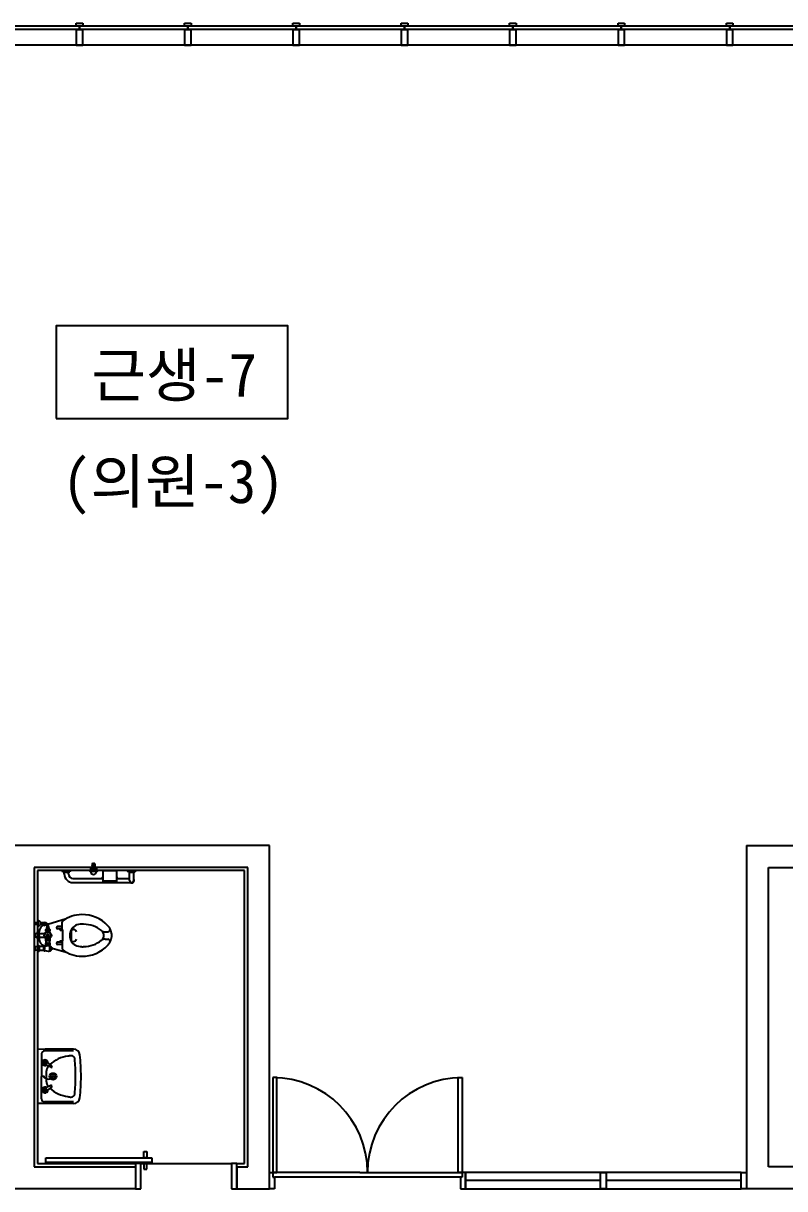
# Model space of a CAD drawing. Header units: millimetres. Extents: x 16332047 to 33387680, y -14835522 to -7015081.
# Drawn here: x 16889535 to 16923087, y -7116406 to -7065045 of the extents above; entities that cross this region are included whole.
import ezdxf
from ezdxf.enums import TextEntityAlignment as Align

# ---------------------------------------------------------------- set-up
doc = ezdxf.new("R2010")
doc.units = ezdxf.units.MM
doc.header["$LTSCALE"] = 300
doc.header["$MEASUREMENT"] = 0
doc.layers.add('arch', color=255, linetype='CONTINUOUS', lineweight=25)
doc.styles.add('돋움체', font='')
doc.styles.get('돋움체').set_extended_font_data('DotumChe')

msp = doc.modelspace()

# ---------------------------------------------------------------- linework, layer by layer
at = {"layer": 'arch', "color": 7}
for p, q in [((16891863, -7065165), (16891863, -7065045)), ((16891863, -7065045), (16892151, -7065045)), ((16892151, -7065045), (16892151, -7065165)), ((16896639, -7065165), (16896639, -7065045)), ((16896639, -7065045), (16896927, -7065045)), ((16896927, -7065045), (16896927, -7065165)), ((16901415, -7065165), (16901415, -7065045)), ((16901415, -7065045), (16901703, -7065045)), ((16901703, -7065045), (16901703, -7065165)), ((16906191, -7065165), (16906191, -7065045)), ((16906191, -7065045), (16906479, -7065045)), ((16906479, -7065045), (16906479, -7065165)), ((16910967, -7065165), (16910967, -7065045)), ((16910967, -7065045), (16911255, -7065045)), ((16911255, -7065045), (16911255, -7065165)), ((16915743, -7065165), (16915743, -7065045)), ((16915743, -7065045), (16916031, -7065045)), ((16916031, -7065045), (16916031, -7065165)), ((16920519, -7065165), (16920519, -7065045)), ((16920519, -7065045), (16920807, -7065045)), ((16920807, -7065045), (16920807, -7065165)), ((16892007, -7065165), (16887231, -7065165)), ((16887231, -7065300), (16892007, -7065300)), ((16892151, -7065165), (16891863, -7065165)), ((16892151, -7065329), (16891863, -7065329)), ((16891863, -7065329), (16891863, -7066005)), ((16896783, -7065165), (16892007, -7065165)), ((16892007, -7065165), (16892007, -7065300)), ((16892007, -7065300), (16892007, -7065165)), ((16892007, -7065300), (16896783, -7065300)), ((16892151, -7066005), (16892151, -7065329)), ((16896927, -7065165), (16896639, -7065165)), ((16896927, -7065329), (16896639, -7065329)), ((16896639, -7065329), (16896639, -7066005)), ((16901559, -7065165), (16896783, -7065165)), ((16896783, -7065165), (16896783, -7065300)), ((16896783, -7065300), (16896783, -7065165)), ((16896783, -7065300), (16901559, -7065300)), ((16896927, -7066005), (16896927, -7065329)), ((16901703, -7065165), (16901415, -7065165)), ((16901703, -7065329), (16901415, -7065329)), ((16901415, -7065329), (16901415, -7066005)), ((16906335, -7065165), (16901559, -7065165)), ((16901559, -7065165), (16901559, -7065300)), ((16901559, -7065300), (16901559, -7065165)), ((16901559, -7065300), (16906335, -7065300)), ((16901703, -7066005), (16901703, -7065329)), ((16906479, -7065165), (16906191, -7065165)), ((16906479, -7065329), (16906191, -7065329)), ((16906191, -7065329), (16906191, -7066005)), ((16911111, -7065165), (16906335, -7065165)), ((16906335, -7065165), (16906335, -7065300)), ((16906335, -7065300), (16906335, -7065165)), ((16906335, -7065300), (16911111, -7065300)), ((16906479, -7066005), (16906479, -7065329)), ((16911255, -7065165), (16910967, -7065165)), ((16911255, -7065329), (16910967, -7065329)), ((16910967, -7065329), (16910967, -7066005)), ((16911111, -7065300), (16911111, -7065165)), ((16915887, -7065165), (16911111, -7065165)), ((16911111, -7065165), (16911111, -7065300)), ((16911111, -7065300), (16915887, -7065300)), ((16911255, -7066005), (16911255, -7065329)), ((16916031, -7065165), (16915743, -7065165)), ((16916031, -7065329), (16915743, -7065329)), ((16915743, -7065329), (16915743, -7066005)), ((16915887, -7065300), (16915887, -7065165)), ((16920663, -7065165), (16915887, -7065165)), ((16915887, -7065165), (16915887, -7065300)), ((16915887, -7065300), (16920663, -7065300)), ((16916031, -7066005), (16916031, -7065329)), ((16920807, -7065165), (16920519, -7065165)), ((16920807, -7065329), (16920519, -7065329)), ((16920519, -7065329), (16920519, -7066005)), ((16926567, -7065165), (16920663, -7065165)), ((16920663, -7065165), (16920663, -7065300)), ((16920663, -7065300), (16920663, -7065165)), ((16920663, -7065300), (16926567, -7065300)), ((16920807, -7066005), (16920807, -7065329)), ((16925727, -7066005), (16887087, -7066005)), ((16891863, -7066005), (16892151, -7066005)), ((16896639, -7066005), (16896927, -7066005)), ((16901415, -7066005), (16901703, -7066005)), ((16906191, -7066005), (16906479, -7066005)), ((16910967, -7066005), (16911255, -7066005)), ((16915743, -7066005), (16916031, -7066005)), ((16920519, -7066005), (16920807, -7066005)), ((16900383, -7101285), (16880655, -7101285)), ((16900383, -7116405), (16900383, -7101285)), ((16921407, -7101285), (16921407, -7116405)), ((16921407, -7101285), (16933887, -7101285)), ((16892593, -7102077), (16892631, -7102077)), ((16892669, -7102077), (16892631, -7102077)), ((16899423, -7102245), (16890015, -7102245)), ((16890015, -7102245), (16890015, -7115445)), ((16899279, -7102389), (16890159, -7102389)), ((16890159, -7102389), (16890159, -7115301)), ((16891229, -7102389), (16891633, -7102389)), ((16891229, -7102396), (16891229, -7102389)), ((16891239, -7102406), (16891431, -7102406)), ((16891284, -7102415), (16891284, -7102406)), ((16891284, -7102434), (16891284, -7102415)), ((16891284, -7102415), (16891354, -7102415)), ((16891289, -7102437), (16891284, -7102434)), ((16891349, -7102437), (16891289, -7102437)), ((16891319, -7102434), (16891319, -7102415)), ((16891323, -7102451), (16891323, -7102437)), ((16891333, -7102461), (16891529, -7102461)), ((16891340, -7102533), (16891340, -7102461)), ((16891349, -7102437), (16891354, -7102434)), ((16891354, -7102415), (16891354, -7102406)), ((16891354, -7102434), (16891354, -7102415)), ((16891623, -7102406), (16891431, -7102406)), ((16891508, -7102415), (16891508, -7102406)), ((16891578, -7102415), (16891508, -7102415)), ((16891508, -7102434), (16891508, -7102415)), ((16891513, -7102437), (16891508, -7102434)), ((16891513, -7102437), (16891573, -7102437)), ((16891522, -7102533), (16891522, -7102461)), ((16891539, -7102451), (16891539, -7102437)), ((16891543, -7102434), (16891543, -7102415)), ((16891573, -7102437), (16891578, -7102434)), ((16891578, -7102415), (16891578, -7102406)), ((16891578, -7102434), (16891578, -7102415)), ((16891633, -7102396), (16891633, -7102389)), ((16892463, -7102389), (16892799, -7102389)), ((16892463, -7102401), (16892463, -7102389)), ((16892468, -7102406), (16892794, -7102406)), ((16892499, -7102298), (16892499, -7102341)), ((16892763, -7102341), (16892499, -7102341)), ((16892751, -7102274), (16892511, -7102274)), ((16892511, -7102277), (16892511, -7102274)), ((16892516, -7102269), (16892746, -7102269)), ((16892561, -7102406), (16892561, -7102389)), ((16892569, -7102101), (16892569, -7102259)), ((16892570, -7102169), (16892570, -7102225)), ((16892625, -7102130), (16892576, -7102158)), ((16892576, -7102236), (16892625, -7102264)), ((16892579, -7102389), (16892579, -7102341)), ((16892615, -7102416), (16892591, -7102416)), ((16892615, -7102406), (16892647, -7102406)), ((16892615, -7102406), (16892615, -7102416)), ((16892686, -7102158), (16892637, -7102130)), ((16892637, -7102264), (16892686, -7102236)), ((16892647, -7102406), (16892647, -7102416)), ((16892647, -7102416), (16892671, -7102416)), ((16892677, -7102389), (16892677, -7102406)), ((16892683, -7102389), (16892683, -7102341)), ((16892692, -7102225), (16892692, -7102169)), ((16892693, -7102101), (16892693, -7102259)), ((16892751, -7102277), (16892751, -7102274)), ((16892763, -7102298), (16892763, -7102341)), ((16892799, -7102401), (16892799, -7102389)), ((16893049, -7102883), (16893049, -7102420)), ((16893080, -7102389), (16893622, -7102389)), ((16893653, -7102883), (16893653, -7102420)), ((16894109, -7102396), (16894109, -7102389)), ((16894119, -7102406), (16894311, -7102406)), ((16894164, -7102415), (16894164, -7102406)), ((16894164, -7102415), (16894234, -7102415)), ((16894164, -7102434), (16894164, -7102415)), ((16894169, -7102437), (16894164, -7102434)), ((16894229, -7102437), (16894169, -7102437)), ((16894199, -7102434), (16894199, -7102415)), ((16894203, -7102451), (16894203, -7102437)), ((16894213, -7102461), (16894409, -7102461)), ((16894220, -7102821), (16894220, -7102461)), ((16894229, -7102437), (16894234, -7102434)), ((16894234, -7102415), (16894234, -7102406)), ((16894234, -7102434), (16894234, -7102415)), ((16894503, -7102406), (16894311, -7102406)), ((16894388, -7102415), (16894388, -7102406)), ((16894458, -7102415), (16894388, -7102415)), ((16894388, -7102434), (16894388, -7102415)), ((16894393, -7102437), (16894388, -7102434)), ((16894393, -7102437), (16894453, -7102437)), ((16894402, -7102821), (16894402, -7102461)), ((16894419, -7102451), (16894419, -7102437)), ((16894423, -7102434), (16894423, -7102415)), ((16894453, -7102437), (16894458, -7102434)), ((16894458, -7102415), (16894458, -7102406)), ((16894458, -7102434), (16894458, -7102415)), ((16899279, -7115301), (16899279, -7102389)), ((16899423, -7115445), (16899423, -7102245)), ((16922367, -7115445), (16922367, -7102245)), ((16922367, -7102245), (16932927, -7102245)), ((16891719, -7102730), (16893049, -7102730)), ((16891719, -7102912), (16894311, -7102912)), ((16893027, -7102700), (16893027, -7102683)), ((16893049, -7102664), (16893033, -7102673)), ((16893049, -7102719), (16893033, -7102710)), ((16893049, -7102840), (16893653, -7102840)), ((16893049, -7102883), (16893653, -7102883)), ((16893056, -7102883), (16893056, -7102840)), ((16893646, -7102883), (16893646, -7102840)), ((16893653, -7102664), (16893669, -7102673)), ((16893653, -7102719), (16893669, -7102710)), ((16893653, -7102730), (16894220, -7102730)), ((16893675, -7102700), (16893675, -7102683)), ((16890170, -7104567), (16890159, -7104567)), ((16890159, -7104567), (16890159, -7104855)), ((16890178, -7104583), (16890178, -7104839)), ((16890288, -7104652), (16890185, -7104572)), ((16890613, -7104748), (16891429, -7104502)), ((16891252, -7104917), (16891252, -7104643)), ((16890058, -7105175), (16890066, -7105168)), ((16890154, -7105163), (16890066, -7105168)), ((16890073, -7104742), (16890073, -7104680)), ((16890078, -7104675), (16890135, -7104675)), ((16890078, -7104747), (16890135, -7104747)), ((16890145, -7104757), (16890145, -7104665)), ((16890145, -7104665), (16890150, -7104665)), ((16890145, -7104757), (16890150, -7104757)), ((16890159, -7105163), (16890154, -7105163)), ((16890159, -7104855), (16890170, -7104855)), ((16890159, -7105090), (16890159, -7105088)), ((16890173, -7105088), (16890159, -7105088)), ((16890159, -7105398), (16890159, -7105090)), ((16890185, -7104850), (16890244, -7104804)), ((16890231, -7105244), (16890231, -7105086)), ((16890231, -7105401), (16890231, -7105086)), ((16890236, -7105337), (16890236, -7105151)), ((16890479, -7105168), (16890236, -7105168)), ((16890244, -7104804), (16890288, -7104771)), ((16890294, -7104759), (16890294, -7104663)), ((16890294, -7104681), (16890479, -7104681)), ((16890479, -7104742), (16890294, -7104742)), ((16890445, -7104799), (16890549, -7104768)), ((16890525, -7104985), (16890705, -7104985)), ((16890525, -7105054), (16890705, -7105054)), ((16890531, -7105054), (16890536, -7105059)), ((16890536, -7105059), (16890536, -7105054)), ((16890536, -7105059), (16890536, -7105059)), ((16890539, -7105066), (16890539, -7105108)), ((16890560, -7104906), (16890670, -7104906)), ((16890560, -7104959), (16890670, -7104959)), ((16890570, -7104970), (16890564, -7104981)), ((16890565, -7104959), (16890565, -7104977)), ((16890665, -7104970), (16890565, -7104970)), ((16890570, -7104959), (16890570, -7104970)), ((16890585, -7104906), (16890585, -7104847)), ((16890646, -7104847), (16890646, -7104906)), ((16890660, -7104959), (16890660, -7104970)), ((16890660, -7104970), (16890667, -7104981)), ((16890665, -7104959), (16890665, -7104977)), ((16890691, -7105108), (16890691, -7105066)), ((16890694, -7105059), (16890699, -7105054)), ((16890694, -7105054), (16890694, -7105059)), ((16890694, -7105059), (16890699, -7105054)), ((16890694, -7105059), (16890694, -7105059)), ((16890694, -7105059), (16890694, -7105059)), ((16891237, -7104843), (16891049, -7104843)), ((16891237, -7104952), (16891049, -7104952)), ((16891151, -7104952), (16891151, -7104996)), ((16891161, -7105006), (16891262, -7105006)), ((16891242, -7104947), (16891242, -7104848)), ((16891277, -7105467), (16891277, -7105021)), ((16891655, -7104976), (16891739, -7104976)), ((16891655, -7105511), (16891655, -7104976)), ((16893140, -7105083), (16893257, -7105083)), ((16890058, -7105313), (16890058, -7105175)), ((16890058, -7105313), (16890066, -7105320)), ((16890154, -7105325), (16890066, -7105320)), ((16890159, -7105325), (16890154, -7105325)), ((16890159, -7105400), (16890159, -7105398)), ((16890173, -7105400), (16890159, -7105400)), ((16890159, -7105664), (16890159, -7105976)), ((16890173, -7105664), (16890159, -7105664)), ((16890231, -7105244), (16890231, -7105401)), ((16890236, -7105320), (16890479, -7105320)), ((16890519, -7105592), (16890711, -7105592)), ((16890519, -7105645), (16890519, -7105645)), ((16890711, -7105645), (16890519, -7105645)), ((16890524, -7105649), (16890524, -7105645)), ((16890533, -7105658), (16890524, -7105649)), ((16890524, -7105649), (16890706, -7105649)), ((16890526, -7105477), (16890526, -7105372)), ((16890702, -7105479), (16890529, -7105479)), ((16890529, -7105645), (16890529, -7105654)), ((16890539, -7105479), (16890538, -7105480)), ((16890538, -7105480), (16890538, -7105479)), ((16890538, -7105592), (16890538, -7105480)), ((16890538, -7105700), (16890538, -7105672)), ((16890569, -7105224), (16890569, -7105264)), ((16890610, -7105194), (16890575, -7105214)), ((16890575, -7105273), (16890610, -7105293)), ((16890655, -7105214), (16890620, -7105194)), ((16890620, -7105293), (16890655, -7105273)), ((16890661, -7105264), (16890661, -7105224)), ((16890691, -7105479), (16890692, -7105480)), ((16890692, -7105480), (16890692, -7105479)), ((16890692, -7105480), (16890692, -7105592)), ((16890692, -7105705), (16890692, -7105672)), ((16890706, -7105649), (16890698, -7105658)), ((16890701, -7105645), (16890701, -7105654)), ((16890704, -7105372), (16890704, -7105477)), ((16890706, -7105645), (16890706, -7105649)), ((16890711, -7105645), (16890711, -7105645)), ((16891237, -7105536), (16891049, -7105536)), ((16891237, -7105645), (16891049, -7105645)), ((16891151, -7105536), (16891151, -7105491)), ((16891161, -7105482), (16891262, -7105482)), ((16891242, -7105541), (16891242, -7105640)), ((16891252, -7105571), (16891252, -7105845)), ((16891655, -7105511), (16891739, -7105511)), ((16893140, -7105405), (16893257, -7105405)), ((16890058, -7105751), (16890066, -7105744)), ((16890058, -7105889), (16890058, -7105751)), ((16890058, -7105889), (16890066, -7105896)), ((16890154, -7105739), (16890066, -7105744)), ((16890154, -7105901), (16890066, -7105896)), ((16890159, -7105739), (16890154, -7105739)), ((16890154, -7105901), (16890154, -7105739)), ((16890154, -7105747), (16890159, -7105744)), ((16890154, -7105893), (16890159, -7105896)), ((16890159, -7105901), (16890154, -7105901)), ((16890173, -7105976), (16890159, -7105976)), ((16890236, -7105727), (16890236, -7105913)), ((16890418, -7105739), (16890236, -7105739)), ((16890418, -7105901), (16890236, -7105901)), ((16890418, -7105739), (16890418, -7105901)), ((16890418, -7105739), (16890433, -7105740)), ((16890418, -7105901), (16890433, -7105900)), ((16890433, -7105912), (16890433, -7105728)), ((16890445, -7105689), (16890536, -7105716)), ((16890445, -7105689), (16890481, -7105699)), ((16890711, -7105719), (16890710, -7105718)), ((16890710, -7105922), (16890711, -7105921)), ((16890711, -7105922), (16890711, -7105718)), ((16890711, -7105726), (16890711, -7105719)), ((16890713, -7105717), (16890723, -7105717)), ((16890723, -7105923), (16890713, -7105923)), ((16890730, -7105723), (16890736, -7105770)), ((16890736, -7105870), (16890730, -7105917)), ((16890738, -7105860), (16890738, -7105779)), ((16890755, -7105780), (16890748, -7105780)), ((16890748, -7105859), (16890755, -7105859)), ((16890762, -7105773), (16890755, -7105780)), ((16890755, -7105859), (16890755, -7105780)), ((16890755, -7105859), (16890762, -7105867)), ((16890761, -7105796), (16890786, -7105796)), ((16890761, -7105843), (16890786, -7105843)), ((16890786, -7105773), (16890762, -7105773)), ((16890762, -7105867), (16890786, -7105867)), ((16890793, -7105779), (16890786, -7105773)), ((16890786, -7105867), (16890793, -7105860)), ((16890793, -7105860), (16890793, -7105779)), ((16890793, -7105795), (16890793, -7105793)), ((16890793, -7105795), (16890807, -7105795)), ((16890793, -7105846), (16890793, -7105845)), ((16890807, -7105845), (16890793, -7105845)), ((16890809, -7105816), (16890797, -7105816)), ((16890797, -7105816), (16890797, -7105820)), ((16890797, -7105820), (16890797, -7105824)), ((16890797, -7105824), (16890809, -7105824)), ((16890809, -7105797), (16890809, -7105816)), ((16890809, -7105798), (16891429, -7105985)), ((16890809, -7105824), (16890809, -7105843)), ((16890495, -7110256), (16890159, -7110266)), ((16891740, -7110256), (16890495, -7110256)), ((16890342, -7110462), (16890342, -7111456)), ((16891740, -7110328), (16890476, -7110328)), ((16890748, -7111056), (16890532, -7110952)), ((16890545, -7111253), (16890545, -7111659)), ((16890787, -7110991), (16890597, -7110842)), ((16890794, -7111029), (16890785, -7111045)), ((16890342, -7112450), (16890342, -7111456)), ((16900710, -7111509), (16900527, -7111509)), ((16900527, -7111509), (16900527, -7115685)), ((16900710, -7115685), (16900710, -7111509)), ((16908697, -7115685), (16908697, -7111509)), ((16908697, -7111509), (16908879, -7111509)), ((16908879, -7111509), (16908879, -7115685)), ((16890748, -7111856), (16890532, -7111960)), ((16890787, -7111921), (16890597, -7112070)), ((16890794, -7111883), (16890785, -7111867)), ((16890495, -7112656), (16890159, -7112646)), ((16891740, -7112584), (16890476, -7112584)), ((16891740, -7112656), (16890495, -7112656)), ((16894839, -7115051), (16894839, -7114763)), ((16894839, -7114763), (16894983, -7114763)), ((16894983, -7114763), (16894983, -7115051)), ((16890159, -7115301), (16894479, -7115301)), ((16890524, -7115253), (16890524, -7115051)), ((16890524, -7115051), (16895199, -7115051)), ((16895199, -7115253), (16890524, -7115253)), ((16894479, -7115301), (16894479, -7115445)), ((16894719, -7115301), (16894479, -7115301)), ((16894479, -7115301), (16894479, -7116405)), ((16894719, -7115301), (16898703, -7115301)), ((16894719, -7116405), (16894719, -7115301)), ((16894983, -7115051), (16894839, -7115051)), ((16894839, -7115253), (16894839, -7115541)), ((16894983, -7115253), (16894839, -7115253)), ((16894983, -7115541), (16894983, -7115253)), ((16895199, -7115051), (16895199, -7115253)), ((16898943, -7115301), (16898703, -7115301)), ((16898703, -7115301), (16898703, -7116405)), ((16898943, -7115445), (16898943, -7115301)), ((16898943, -7115301), (16899279, -7115301)), ((16898943, -7116405), (16898943, -7115301)), ((16890015, -7115445), (16894479, -7115445)), ((16894839, -7115541), (16894983, -7115541)), ((16898943, -7115445), (16899423, -7115445)), ((16898943, -7115445), (16898943, -7116405)), ((16900383, -7115781), (16900383, -7115685)), ((16900383, -7115685), (16900527, -7115685)), ((16900383, -7116405), (16900383, -7115781)), ((16904367, -7115685), (16900527, -7115685)), ((16900527, -7115685), (16900710, -7115685)), ((16900527, -7115685), (16900527, -7115901)), ((16900527, -7115901), (16900599, -7115901)), ((16908807, -7115901), (16900599, -7115901)), ((16900599, -7115901), (16900599, -7115949)), ((16900599, -7115949), (16900599, -7115949)), ((16900599, -7115949), (16900599, -7116405)), ((16904367, -7115685), (16908879, -7115685)), ((16908879, -7115685), (16908697, -7115685)), ((16908879, -7115901), (16908807, -7115901)), ((16908807, -7115901), (16908807, -7115949)), ((16908807, -7115949), (16908807, -7115949)), ((16908807, -7115949), (16908807, -7116405)), ((16909023, -7115685), (16908879, -7115685)), ((16908879, -7115685), (16908879, -7115901)), ((16921167, -7115686), (16909023, -7115685)), ((16909023, -7115685), (16909023, -7116405)), ((16909023, -7115781), (16909023, -7115685)), ((16909023, -7116405), (16909023, -7115781)), ((16914975, -7115685), (16915215, -7115685)), ((16914975, -7116405), (16914975, -7115685)), ((16915215, -7115685), (16915215, -7116405)), ((16921167, -7115686), (16921407, -7115686)), ((16921167, -7116406), (16921167, -7115686)), ((16921167, -7116406), (16921167, -7115686)), ((16921407, -7115686), (16921407, -7116406)), ((16932927, -7115445), (16922367, -7115445)), ((16894479, -7116405), (16889055, -7116405)), ((16894479, -7116405), (16894719, -7116405)), ((16898703, -7116405), (16898943, -7116405)), ((16898943, -7116405), (16900383, -7116405)), ((16900599, -7116405), (16900383, -7116405)), ((16908807, -7116405), (16909023, -7116405)), ((16914975, -7116045), (16909023, -7116045)), ((16909023, -7116405), (16921167, -7116406)), ((16915215, -7116405), (16914975, -7116405)), ((16921167, -7116046), (16915215, -7116045)), ((16921407, -7116406), (16921167, -7116406)), ((16933887, -7116405), (16921407, -7116405))]:
    msp.add_line(p, q, dxfattribs=at)
msp.add_lwpolyline([(16890985, -7082464), (16901199, -7082464), (16901199, -7078380), (16890985, -7078380)], close=True, dxfattribs=at)
for centre, radius in [((16892631, -7102197), 61.1), ((16892631, -7102197), 36), ((16890615, -7105244), 156), ((16890615, -7105244), 139), ((16890615, -7105244), 45.7), ((16890495, -7110856), 37.2), ((16890844, -7111456), 149), ((16890423, -7111457), 14.4), ((16890844, -7111456), 98.4), ((16890844, -7111456), 14.4), ((16890495, -7112056), 37.2)]:
    msp.add_circle(centre, radius, dxfattribs=at)
for centre, radius, start, end in [((16892593, -7102101), 24, 90, 180), ((16892669, -7102101), 24, 0, 90), ((16891239, -7102396), 9.6, 180, 270), ((16891302, -7102380), 57.3, 252.4016, 287.5984), ((16891336, -7102380), 57.3, 252.4016, 287.5984), ((16891333, -7102451), 9.6, 180, 270), ((16891719, -7102533), 379, 180, 270), ((16891526, -7102380), 57.3, 252.4016, 287.5984), ((16891719, -7102533), 197, 180, 270), ((16891529, -7102451), 9.6, 270, 0), ((16891560, -7102380), 57.3, 252.4016, 287.5984), ((16891623, -7102396), 9.6, 270, 0), ((16892468, -7102401), 4.8, 180, 270), ((16892523, -7102298), 24, 120, 180), ((16892516, -7102274), 4.8, 90, 180), ((16892562, -7102478), 48, 150.6747, 225.7472), ((16892587, -7102492), 76, 87.2313, 150.6747), ((16892631, -7102408), 146, 225.7472, 314.2528), ((16892559, -7102259), 9.6, 270, 0), ((16892631, -7102197), 67.2, 144.5475, 155.4525), ((16892631, -7102197), 67.2, 204.5475, 215.4525), ((16892631, -7102197), 67.2, 84.5475, 95.4525), ((16892631, -7102197), 67.2, 264.5475, 275.4525), ((16892675, -7102492), 76, 29.3253, 92.7687), ((16892631, -7102197), 67.2, 24.5475, 35.4525), ((16892631, -7102197), 67.2, 324.5475, 335.4525), ((16892703, -7102259), 9.6, 180, 270), ((16892699, -7102478), 48, 314.2528, 29.3253), ((16892746, -7102274), 4.8, 0, 90), ((16892739, -7102298), 24, 0, 60), ((16892794, -7102401), 4.8, 270, 0), ((16893080, -7102420), 31.2, 90, 180), ((16893622, -7102420), 31.2, 0, 90), ((16894119, -7102396), 9.6, 180, 270), ((16894182, -7102380), 57.3, 252.4016, 287.5984), ((16894216, -7102380), 57.3, 252.4016, 287.5984), ((16894213, -7102451), 9.6, 180, 270), ((16894406, -7102380), 57.3, 252.4016, 287.5984), ((16894409, -7102451), 9.6, 270, 0), ((16894440, -7102380), 57.3, 252.4016, 287.5984), ((16893039, -7102683), 12, 120, 180), ((16893039, -7102700), 12, 180, 240), ((16893663, -7102683), 12, 0, 60), ((16893663, -7102700), 12, 300, 0), ((16894311, -7102821), 91.2, 180, 0), ((16894311, -7102821), 108, 237.6125, 32.3875), ((16890170, -7104591), 24, 52.3738, 90), ((16890279, -7104663), 14.4, 29.4574, 52.3738), ((16891302, -7104643), 49.5, 126.5012, 180), ((16892112, -7105738), 1411, 90.1178, 126.5012), ((16892145, -7105846), 1520, 42.5039, 91.3632), ((16890078, -7104680), 4.8, 90, 180), ((16890078, -7104742), 4.8, 180, 270), ((16890135, -7104665), 9.6, 270, 0), ((16890135, -7104757), 9.6, 0, 90), ((16890150, -7104656), 9.6, 270, 0), ((16890150, -7104766), 9.6, 0, 90), ((16890170, -7104831), 24, 270, 289.9185), ((16890173, -7105151), 62.9, 0, 90), ((16890170, -7104831), 24, 289.9185, 307.6262), ((16890531, -7105086), 300, 106.7769, 180), ((16890279, -7104759), 14.4, 307.6262, 330.5426), ((16890279, -7104663), 14.4, 0, 29.4574), ((16890279, -7104759), 14.4, 330.5426, 0), ((16890479, -7104847), 167, 0, 90), ((16890479, -7104847), 106, 0, 90), ((16890583, -7105019), 67.7, 149.057, 210.943), ((16890562, -7105019), 47, 166.1785, 180), ((16890562, -7105019), 47, 180, 193.8215), ((16890547, -7105016), 31.5, 149.2918, 166.1785), ((16890547, -7105023), 31.5, 193.8215, 210.7082), ((16890538, -7105010), 20.6, 124.8914, 149.2919), ((16890538, -7105029), 20.6, 210.7081, 235.1086), ((16890532, -7105002), 10.2, 90, 124.8915), ((16890532, -7105037), 10.2, 235.1085, 270), ((16890532, -7105002), 10.2, 55.1085, 90), ((16890532, -7105037), 10.2, 270, 304.8915), ((16890529, -7105066), 9.6, 0, 44.87), ((16890526, -7105010), 20.6, 30.7081, 55.1086), ((16890526, -7105029), 20.6, 304.8914, 329.2919), ((16890517, -7105016), 31.5, 13.8215, 30.7083), ((16890517, -7105023), 31.5, 329.2917, 346.1785), ((16890502, -7105019), 47, 0, 13.8215), ((16890502, -7105019), 47, 346.1785, 0), ((16890611, -7104933), 57, 152.4183, 207.5817), ((16890599, -7104933), 44.8, 169.0341, 180), ((16890599, -7104933), 44.8, 180, 190.9659), ((16890581, -7104929), 27.2, 154.9305, 169.0341), ((16890581, -7104936), 27.2, 190.9659, 205.0694), ((16890570, -7104924), 15.1, 131.5242, 154.9306), ((16890570, -7104941), 15.1, 205.0694, 228.4758), ((16890558, -7104977), 7.2, 270, 0), ((16890564, -7104917), 4.95, 90, 131.5243), ((16890564, -7104949), 4.95, 228.4757, 270), ((16890564, -7104917), 4.95, 48.4757, 90.0001), ((16890564, -7104949), 4.95, 269.9999, 311.5243), ((16890557, -7104924), 15.1, 25.0694, 48.4758), ((16890557, -7104941), 15.1, 311.5242, 334.9306), ((16890546, -7104929), 27.2, 10.9659, 25.0694), ((16890546, -7104936), 27.2, 334.9305, 349.0341), ((16890529, -7104933), 44.8, 0, 10.9659), ((16890529, -7104933), 44.8, 349.0341, 360), ((16890596, -7105019), 20.1, 149.7498, 180), ((16890596, -7105019), 20.1, 180, 210.2502), ((16890605, -7105025), 30.7, 125.3845, 149.7498), ((16890605, -7105014), 30.7, 210.2502, 234.6155), ((16890611, -7105033), 41.1, 106.3938, 125.3846), ((16890611, -7105006), 41.1, 234.6154, 253.6062), ((16890608, -7104933), 17.7, 153.6253, 179.9999), ((16890608, -7104933), 17.7, 180, 206.3747), ((16890611, -7104935), 21.8, 129.8738, 153.6252), ((16890611, -7104931), 21.8, 206.3748, 230.1262), ((16890614, -7104937), 25.5, 109.0863, 129.8738), ((16890614, -7104928), 25.5, 230.1262, 250.9137), ((16890615, -7105047), 55, 90, 106.3938), ((16890615, -7104992), 55, 253.6062, 270), ((16890615, -7104942), 30.2, 90, 109.0864), ((16890615, -7104924), 30.2, 250.9136, 270), ((16890615, -7104942), 30.2, 70.9136, 90), ((16890615, -7104924), 30.2, 270, 289.0864), ((16890615, -7105047), 55, 73.6062, 90), ((16890615, -7104992), 55, 270, 286.3938), ((16890617, -7104937), 25.5, 50.1262, 70.9137), ((16890617, -7104928), 25.5, 289.0863, 309.8738), ((16890619, -7105033), 41.1, 54.6154, 73.6062), ((16890619, -7105006), 41.1, 286.3938, 305.3846), ((16890619, -7104935), 21.8, 26.3747, 50.1262), ((16890619, -7104931), 21.8, 309.8738, 333.6253), ((16890623, -7104933), 17.7, 0, 26.3747), ((16890623, -7104933), 17.7, 333.6253, 359.9999), ((16890625, -7105025), 30.7, 30.2502, 54.6155), ((16890625, -7105014), 30.7, 305.3845, 329.7498), ((16890634, -7105019), 20.1, 0, 30.2502), ((16890634, -7105019), 20.1, 329.7498, 360), ((16890684, -7104929), 27.2, 154.9306, 169.0341), ((16890701, -7104933), 44.8, 169.0341, 180), ((16890701, -7104933), 44.8, 180, 190.9659), ((16890684, -7104936), 27.2, 190.9659, 205.0695), ((16890673, -7104924), 15.1, 131.5242, 154.9306), ((16890673, -7104941), 15.1, 205.0694, 228.4758), ((16890666, -7104917), 4.95, 89.9999, 131.5243), ((16890666, -7104949), 4.95, 228.4757, 270.0001), ((16890673, -7104977), 7.2, 180, 270), ((16890666, -7104917), 4.95, 48.4757, 90), ((16890666, -7104949), 4.95, 270, 311.5243), ((16890619, -7104933), 57, 332.4183, 27.5817), ((16890660, -7104924), 15.1, 25.0694, 48.4758), ((16890660, -7104941), 15.1, 311.5242, 334.9306), ((16890649, -7104929), 27.2, 10.9659, 25.0695), ((16890649, -7104936), 27.2, 334.9306, 349.0341), ((16890631, -7104933), 44.8, 0, 10.9659), ((16890631, -7104933), 44.8, 349.0341, 360), ((16890728, -7105019), 47, 166.1785, 180), ((16890728, -7105019), 47, 180, 193.8215), ((16890713, -7105016), 31.5, 149.2918, 166.1785), ((16890713, -7105023), 31.5, 193.8215, 210.7082), ((16890704, -7105010), 20.6, 124.8914, 149.2919), ((16890704, -7105029), 20.6, 210.7081, 235.1086), ((16890701, -7105066), 9.6, 135.13, 180), ((16890698, -7105002), 10.2, 90, 124.8915), ((16890698, -7105037), 10.2, 235.1085, 270), ((16890698, -7105002), 10.2, 55.1085, 90), ((16890698, -7105037), 10.2, 270, 304.8915), ((16890692, -7105010), 20.6, 30.7081, 55.1086), ((16890692, -7105029), 20.6, 304.8914, 329.2919), ((16890647, -7105019), 67.7, 329.057, 30.943), ((16890683, -7105016), 31.5, 13.8215, 30.7083), ((16890683, -7105023), 31.5, 329.2917, 346.1785), ((16890668, -7105019), 47, 0, 13.8215), ((16890668, -7105019), 47, 346.1785, 0), ((16891049, -7104897), 54.5, 90, 270), ((16891161, -7104996), 9.9, 180, 270), ((16891237, -7104848), 4.95, 0, 90), ((16891237, -7104947), 4.95, 270, 0), ((16891237, -7104917), 14.9, 289.4712, 0), ((16891262, -7105021), 14.9, 0, 90), ((16892069, -7105239), 490, 119.4032, 180.5788), ((16891739, -7105125), 149, 15.5622, 90), ((16892109, -7105402), 654, 90, 115.3927), ((16892138, -7105570), 822, 86.1492, 92.0225), ((16892181, -7106048), 1298, 51.6197, 89.4608), ((16892802, -7105244), 282, 50.4463, 50.9658), ((16892802, -7105244), 282, 309.5537, 50.4463), ((16893140, -7104835), 248, 230.4463, 270), ((16893257, -7104980), 103, 270, 30.1247), ((16892802, -7105244), 629, 30.1247, 42.5039), ((16892831, -7105244), 600, 19.6497, 28.7718), ((16892831, -7105244), 600, 0, 19.6497), ((16892802, -7105244), 629, 0, 8.5179), ((16890173, -7105337), 62.9, 270, 0), ((16890173, -7105727), 62.9, 0, 90), ((16890531, -7105401), 300, 180, 253.2231), ((16890591, -7105618), 76.8, 159.8945, 180), ((16890547, -7105618), 32.5, 161.4566, 180.0001), ((16890591, -7105618), 76.8, 180, 200.1055), ((16890547, -7105618), 32.5, 179.9999, 198.5434), ((16890541, -7105616), 26.8, 140.9989, 161.4567), ((16890541, -7105620), 26.8, 198.5433, 219.0011), ((16890538, -7105614), 22.3, 117.0894, 140.9989), ((16890538, -7105623), 22.3, 219.0011, 242.9106), ((16890529, -7105477), 2.4, 180, 270), ((16890536, -7105609), 17.4, 90, 117.0893), ((16890536, -7105627), 17.4, 242.9107, 270), ((16890519, -7105672), 19.2, 0, 45), ((16890536, -7105609), 17.4, 62.9107, 90), ((16890536, -7105627), 17.4, 270, 297.0893), ((16890533, -7105614), 22.3, 39.0011, 62.9106), ((16890533, -7105623), 22.3, 297.0894, 320.9989), ((16890530, -7105616), 26.8, 18.5433, 39.0011), ((16890530, -7105620), 26.8, 320.9989, 341.4567), ((16890525, -7105618), 32.5, 360, 18.5434), ((16890525, -7105618), 32.5, 341.4566, 0), ((16890615, -7105244), 49.9, 143.8545, 156.1455), ((16890615, -7105244), 49.9, 203.8545, 216.1455), ((16890592, -7105618), 17.5, 147.4491, 180), ((16890592, -7105618), 17.5, 180, 212.5509), ((16890603, -7105625), 30.7, 122.9801, 147.4492), ((16890603, -7105611), 30.7, 212.5508, 237.0199), ((16890610, -7105637), 44.1, 105.0449, 122.9801), ((16890610, -7105600), 44.1, 237.0199, 254.9551), ((16890615, -7105654), 62.5, 90, 105.0449), ((16890615, -7105582), 62.5, 254.9551, 270), ((16890615, -7105244), 49.9, 83.8545, 96.1455), ((16890615, -7105244), 49.9, 263.8545, 276.1455), ((16890615, -7105654), 62.5, 74.9551, 90), ((16890615, -7105582), 62.5, 270, 285.0449), ((16890620, -7105637), 44.1, 57.0199, 74.9551), ((16890620, -7105600), 44.1, 285.0449, 302.9801), ((16890627, -7105625), 30.7, 32.5508, 57.0199), ((16890627, -7105611), 30.7, 302.9801, 327.4492), ((16890638, -7105618), 17.5, 360, 32.5509), ((16890638, -7105618), 17.5, 327.4491, 0), ((16890615, -7105244), 49.9, 23.8545, 36.1455), ((16890615, -7105244), 49.9, 323.8545, 336.1455), ((16890706, -7105618), 32.5, 161.4566, 180), ((16890706, -7105618), 32.5, 180, 198.5434), ((16890700, -7105616), 26.8, 140.9989, 161.4567), ((16890700, -7105620), 26.8, 198.5433, 219.0011), ((16890697, -7105614), 22.3, 117.0894, 140.9989), ((16890697, -7105623), 22.3, 219.0011, 242.9106), ((16890695, -7105609), 17.4, 90, 117.0893), ((16890695, -7105627), 17.4, 242.9107, 270), ((16890711, -7105672), 19.2, 135, 180), ((16890695, -7105609), 17.4, 62.9107, 90), ((16890695, -7105627), 17.4, 270, 297.0893), ((16890702, -7105477), 2.4, 270, 0), ((16890692, -7105614), 22.3, 39.0011, 62.9106), ((16890692, -7105623), 22.3, 297.0894, 320.9989), ((16890689, -7105616), 26.8, 18.5433, 39.0011), ((16890689, -7105620), 26.8, 320.9989, 341.4567), ((16890639, -7105618), 76.8, 0, 20.1055), ((16890639, -7105618), 76.8, 339.8945, 0), ((16890683, -7105618), 32.5, 359.9999, 18.5434), ((16890683, -7105618), 32.5, 341.4566, 0.0001), ((16891049, -7105590), 54.5, 90, 270), ((16891161, -7105491), 9.9, 90, 180), ((16891237, -7105541), 4.95, 0, 90), ((16891237, -7105640), 4.95, 270, 0), ((16891237, -7105571), 14.9, 0, 70.5288), ((16891262, -7105467), 14.9, 270, 0), ((16892069, -7105249), 490, 179.4212, 240.5968), ((16891739, -7105363), 149, 270, 344.4378), ((16892109, -7105085), 654, 244.6073, 270), ((16892145, -7104642), 1520, 268.6368, 317.4961), ((16892181, -7104439), 1298, 270.5392, 308.3803), ((16892802, -7105244), 282, 309.0342, 309.5537), ((16893140, -7105652), 248, 90, 129.5537), ((16893257, -7105508), 103, 329.8753, 90), ((16892802, -7105244), 629, 317.4961, 329.8753), ((16892831, -7105244), 600, 331.1627, 340.3503), ((16892831, -7105244), 600, 340.3503, 0), ((16890173, -7105913), 62.9, 270, 0), ((16890462, -7105772), 52.8, 61.8508, 123.0557), ((16890462, -7105868), 52.8, 236.9443, 298.1492), ((16890454, -7105742), 16.7, 154.9531, 182.3), ((16890454, -7105742), 16.7, 182.3, 209.6469), ((16890483, -7105820), 45.6, 162.7205, 180), ((16890483, -7105820), 45.6, 180, 197.2795), ((16890454, -7105898), 16.7, 150.3531, 177.7), ((16890454, -7105898), 16.7, 177.7, 205.0469), ((16890459, -7105744), 21.6, 130.9918, 154.9532), ((16890473, -7105817), 35.4, 143.0937, 162.7204), ((16890473, -7105823), 35.4, 197.2796, 216.9063), ((16890459, -7105896), 21.6, 205.0468, 229.0082), ((16890458, -7105739), 21.6, 209.6468, 233.6082), ((16890458, -7105900), 21.6, 126.3918, 150.3532), ((16890462, -7105747), 26.2, 110.6533, 130.9918), ((16890462, -7105892), 26.2, 229.0082, 249.3467), ((16890467, -7105812), 27.7, 118.879, 143.0936), ((16890467, -7105827), 27.7, 216.9064, 241.121), ((16890461, -7105736), 26.2, 233.6082, 253.9467), ((16890461, -7105904), 26.2, 106.0533, 126.3918), ((16890464, -7105753), 32.1, 92.3, 110.6533), ((16890464, -7105887), 32.1, 249.3467, 267.7), ((16890463, -7105730), 32.1, 253.9467, 272.3), ((16890463, -7105805), 19.6, 90, 118.8791), ((16890463, -7105835), 19.6, 241.1209, 270), ((16890463, -7105910), 32.1, 87.7, 106.0533), ((16890464, -7105753), 32.1, 73.9467, 92.3), ((16890464, -7105887), 32.1, 267.7, 286.0533), ((16890463, -7105805), 19.6, 61.1209, 90), ((16890463, -7105835), 19.6, 270, 298.8791), ((16890463, -7105730), 32.1, 272.3, 290.6533), ((16890463, -7105910), 32.1, 69.3467, 87.7), ((16890465, -7105747), 26.2, 53.6082, 73.9467), ((16890459, -7105812), 27.7, 36.9064, 61.121), ((16890459, -7105827), 27.7, 298.879, 323.0936), ((16890465, -7105893), 26.2, 286.0533, 306.3918), ((16890465, -7105735), 26.2, 290.6533, 310.9918), ((16890465, -7105904), 26.2, 49.0082, 69.3467), ((16890468, -7105743), 21.6, 29.6468, 53.6082), ((16890453, -7105817), 35.4, 17.2795, 36.9063), ((16890453, -7105823), 35.4, 323.0937, 342.7205), ((16890468, -7105896), 21.6, 306.3918, 330.3532), ((16890468, -7105739), 21.6, 310.9917, 334.9532), ((16890468, -7105901), 21.6, 25.0468, 49.0083), ((16890493, -7105713), 14.4, 241.8508, 287.3224), ((16890493, -7105927), 14.4, 72.6776, 118.1492), ((16890472, -7105741), 16.7, 2.2999, 29.6469), ((16890472, -7105741), 16.7, 334.9531, 2.3), ((16890443, -7105820), 45.6, 0, 17.2795), ((16890443, -7105820), 45.6, 342.7205, 360), ((16890472, -7105899), 16.7, 357.7, 25.0469), ((16890472, -7105899), 16.7, 330.3532, 357.7001), ((16890641, -7105455), 480, 252.4926, 267.9067), ((16890640, -7106185), 480, 104.0641, 107.3224), ((16890519, -7105700), 19.2, 284.0945, 0), ((16890641, -7106184), 480, 93.8658, 99.6022), ((16890632, -7105695), 240, 267.9067, 288.8997), ((16890632, -7105945), 240, 80.3242, 90.3022), ((16890702, -7105705), 9.6, 180, 253.8086), ((16890632, -7105945), 240, 71.1003, 73.8086), ((16890713, -7105718), 1.44, 90, 180), ((16890713, -7105922), 1.44, 180, 270), ((16890723, -7105724), 7.2, 7.2175, 90), ((16890723, -7105916), 7.2, 270, 352.7825), ((16890748, -7105768), 12, 187.2175, 270), ((16890748, -7105871), 12, 90, 172.7825), ((16890769, -7105785), 14.1, 180, 236.1802), ((16890802, -7105820), 47.1, 150.1583, 209.8417), ((16890769, -7105855), 14.1, 123.8198, 180), ((16890779, -7105785), 14.1, 303.8198, 0), ((16890746, -7105820), 47.1, 330.1583, 29.8417), ((16890779, -7105855), 14.1, 0, 56.1802), ((16890807, -7105797), 2.4, 0, 90), ((16890807, -7105843), 2.4, 270, 0), ((16891302, -7105845), 49.5, 180, 233.4988), ((16892112, -7104750), 1411, 233.4988, 269.8822), ((16892138, -7104918), 822, 267.9775, 273.8508), ((16891740, -7110544), 288, 6.4552, 90), ((16890476, -7110462), 134, 90, 180), ((16890495, -7110856), 125, 358.793, 300.7419), ((16890421, -7110813), 39, 56.1581, 242.8971), ((16890496, -7110700), 96, 236.1581, 302.8971), ((16890570, -7110814), 39, 296.1581, 122.8971), ((16891677, -7111996), 1440, 96.9204, 132.2511), ((16891710, -7111406), 864, 94.2817, 103.7861), ((16891645, -7110702), 158, 5.4042, 90), ((16883679, -7111456), 8160, 0, 5.4042), ((16883679, -7111456), 8400, 0, 6.4552), ((16890360, -7110933), 96, 356.1581, 62.8971), ((16890494, -7110942), 39, 176.1581, 2.8971), ((16890629, -7110935), 96, 116.1581, 182.8971), ((16890953, -7111261), 408, 140.7348, 178.8985), ((16890760, -7111030), 28.8, 245.1943, 329.5276), ((16890770, -7111014), 28.8, 329.5276, 53.8608), ((16890641, -7111338), 235, 210.2013, 329.7979), ((16890953, -7111651), 408, 181.1015, 219.2652), ((16890844, -7111456), 0.96, 90, 270), ((16890844, -7111456), 0.96, 270, 90), ((16883679, -7111456), 8160, 354.5958, 0), ((16883679, -7111456), 8400, 353.5448, 0), ((16900527, -7115685), 4176, 0, 90), ((16908879, -7115685), 4176, 90, 180), ((16890495, -7112056), 125, 59.2581, 1.207), ((16890421, -7112100), 39, 117.1029, 303.8419), ((16890360, -7111979), 96, 297.1029, 3.8419), ((16890496, -7112212), 96, 57.1029, 123.8419), ((16890494, -7111970), 39, 357.1029, 183.8419), ((16890629, -7111977), 96, 177.1029, 243.8419), ((16890570, -7112098), 39, 237.1029, 63.8419), ((16891677, -7110916), 1440, 227.7489, 263.0796), ((16890760, -7111882), 28.8, 30.4724, 114.8057), ((16890770, -7111898), 28.8, 306.1392, 30.4724), ((16891710, -7111507), 864, 256.2139, 265.7183), ((16891645, -7112210), 158, 270, 354.5958), ((16890476, -7112450), 134, 180, 270), ((16891740, -7112368), 288, 270, 353.5448)]:
    msp.add_arc(centre, radius, start, end, dxfattribs=at)

# ---------------------------------------------------------------- texts
at = {"layer": 'arch', "color": 7, "style": '돋움체'}
for s, p in [('근생-7', (16896177, -7081505)), ('(의원-3)', (16896143, -7086189))]:
    msp.add_text(s, height=1920, dxfattribs=at).set_placement(p, align=Align.CENTER)

doc.saveas('drawing.dxf')
